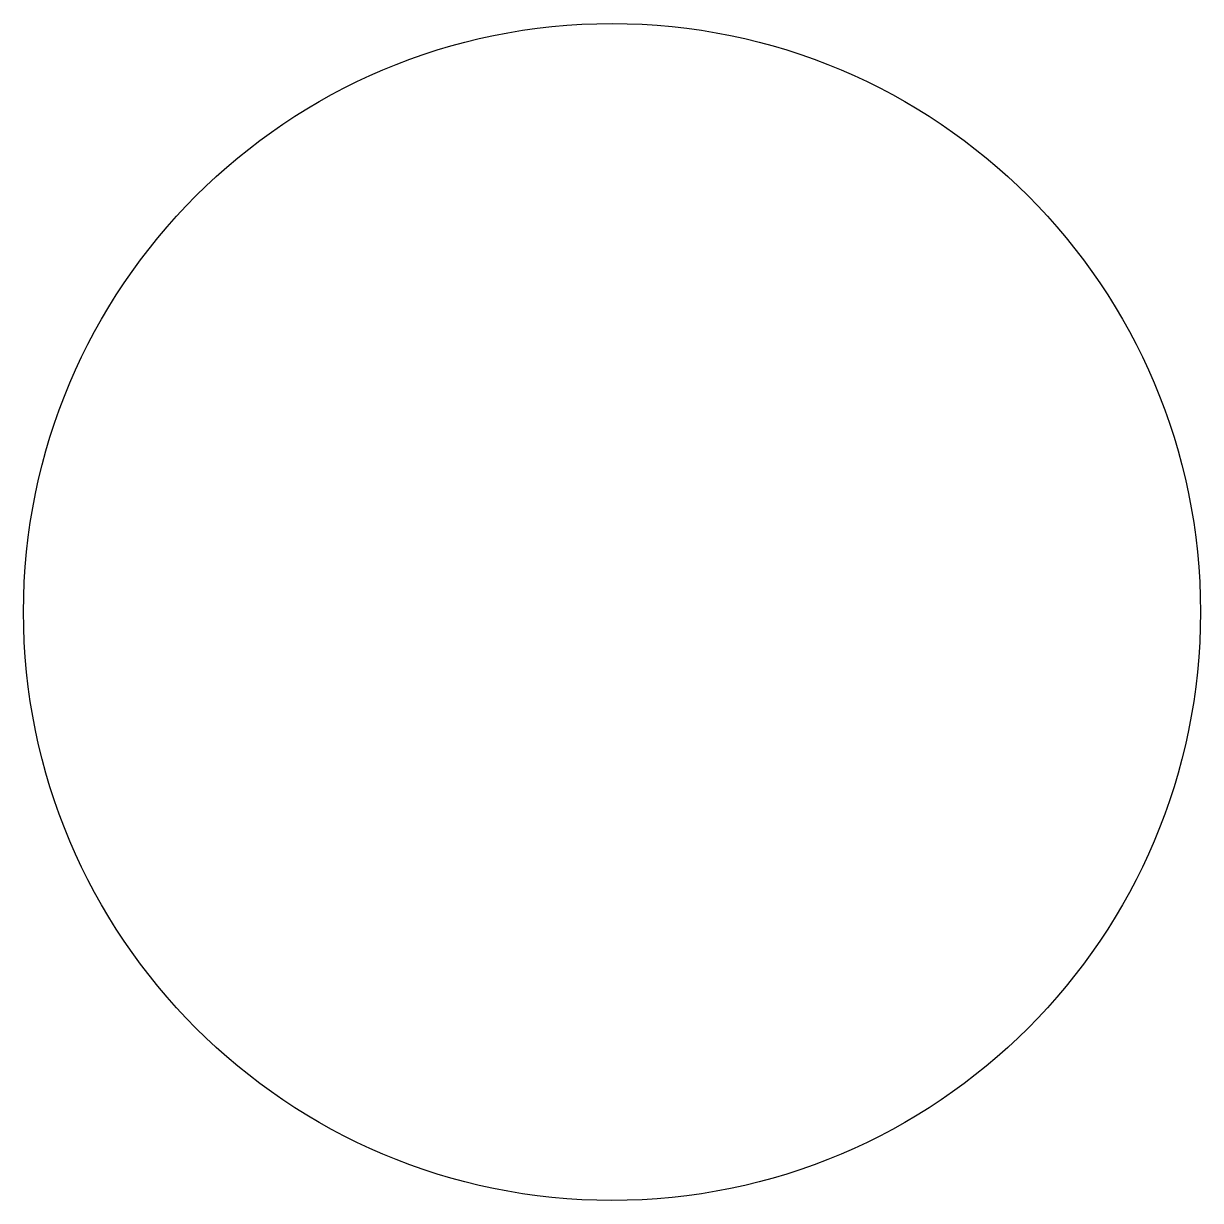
# Model space of a CAD drawing. Header units: millimetres. Extents: x -135 to 135, y -135 to 135.
import ezdxf

# ---------------------------------------------------------------- set-up
doc = ezdxf.new("R2010")
doc.units = ezdxf.units.MM
doc.layers.get('0').update_dxf_attribs({"linetype": 'CONTINUOUS'})

msp = doc.modelspace()

# ---------------------------------------------------------------- linework, layer by layer
msp.add_circle((0, 0), 135)
msp.add_circle((0, 0), 135)

doc.saveas('drawing.dxf')
